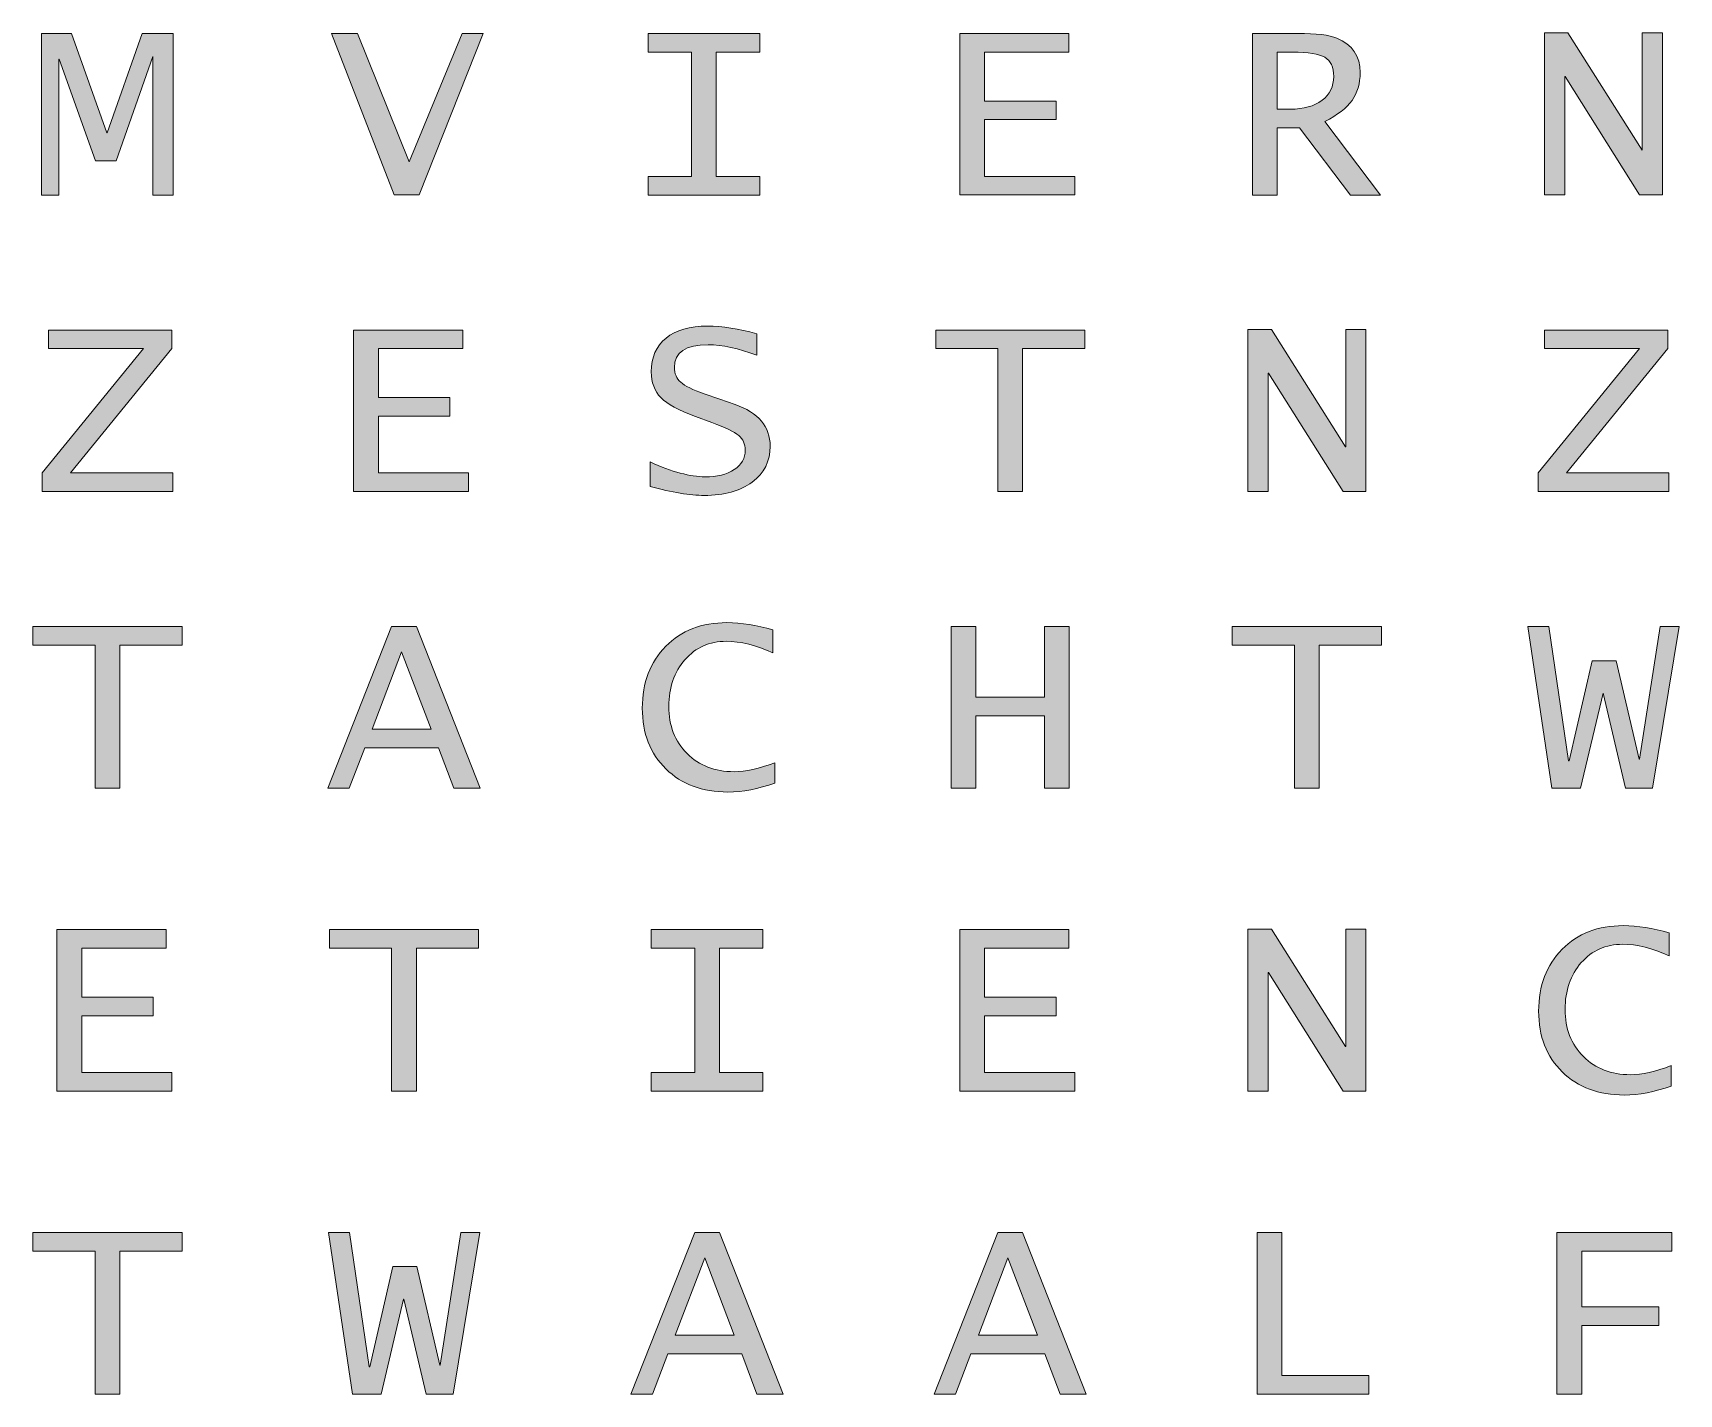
# Model space of a CAD drawing. Header units: inches. Extents: x 2.9 to 20.2, y -19.7 to -4.
# Drawn here: x 2.87 to 11.88, y -19.72 to -12.27 of the extents above; entities that cross this region are included whole.
import ezdxf

# ---------------------------------------------------------------- set-up
doc = ezdxf.new("R2010")
doc.units = ezdxf.units.IN
doc.header["$MEASUREMENT"] = 0
doc.layers.add('ClockLetters', color=7, linetype='Continuous')
doc.layers.add('DummyLetters', color=7, linetype='Continuous')

# ---------------------------------------------------------------- blocks, each defined once
blk = doc.blocks.new('block 39')
at = {"layer": 'ClockLetters', "true_color": 0xffffff}
h = blk.add_hatch(color=7, dxfattribs=at)
h.dxf.hatch_style = 2
h.paths.add_polyline_path([(4.8489, -13.1583), (4.5058, -12.2743), (4.6492, -12.2743), (4.9316, -12.9771), (5.2204, -12.2743), (5.336, -12.2743), (4.9853, -13.1583)])
at = {"layer": 'ClockLetters', "lineweight": 0}
blk.add_lwpolyline([(4.8489, -13.1583), (4.5058, -12.2743), (4.6492, -12.2743), (4.9316, -12.9771), (5.2204, -12.2743), (5.336, -12.2743), (4.9853, -13.1583), (4.8489, -13.1583)], dxfattribs=at)
blk = doc.blocks.new('block 40')
at = {"layer": 'ClockLetters', "true_color": 0xffffff}
h = blk.add_hatch(color=7, dxfattribs=at)
h.dxf.hatch_style = 2
h.paths.add_polyline_path([(6.2381, -13.1589), (6.2381, -13.0569), (6.4758, -13.0569), (6.4758, -12.3769), (6.2381, -12.3769), (6.2381, -12.2749), (6.8493, -12.2749), (6.8493, -12.3769), (6.6116, -12.3769), (6.6116, -13.0569), (6.8493, -13.0569), (6.8493, -13.1589)])
at = {"layer": 'ClockLetters', "lineweight": 0}
blk.add_lwpolyline([(6.2381, -13.1589), (6.2381, -13.0569), (6.4758, -13.0569), (6.4758, -12.3769), (6.2381, -12.3769), (6.2381, -12.2749), (6.8493, -12.2749), (6.8493, -12.3769), (6.6116, -12.3769), (6.6116, -13.0569), (6.8493, -13.0569), (6.8493, -13.1589), (6.2381, -13.1589)], dxfattribs=at)
blk = doc.blocks.new('block 41')
at = {"layer": 'ClockLetters', "true_color": 0xffffff}
h = blk.add_hatch(color=7, dxfattribs=at)
h.dxf.hatch_style = 2
h.paths.add_polyline_path([(7.9434, -13.1583), (7.9434, -12.2743), (8.5408, -12.2743), (8.5408, -12.3763), (8.0792, -12.3763), (8.0792, -12.6443), (8.4705, -12.6443), (8.4705, -12.7463), (8.0792, -12.7463), (8.0792, -13.0564), (8.5725, -13.0564), (8.5725, -13.1583)])
at = {"layer": 'ClockLetters', "lineweight": 0}
blk.add_lwpolyline([(7.9434, -13.1583), (7.9434, -12.2743), (8.5408, -12.2743), (8.5408, -12.3763), (8.0792, -12.3763), (8.0792, -12.6443), (8.4705, -12.6443), (8.4705, -12.7463), (8.0792, -12.7463), (8.0792, -13.0564), (8.5725, -13.0564), (8.5725, -13.1583), (7.9434, -13.1583)], dxfattribs=at)
blk = doc.blocks.new('block 42')
at = {"layer": 'ClockLetters', "true_color": 0xffffff}
h = blk.add_hatch(color=7, dxfattribs=at)
h.dxf.hatch_style = 2
edge = h.paths.add_edge_path()
edge.add_spline(control_points=[(9.5442, -13.1586), (9.5442, -13.1586), (9.5442, -12.2746), (9.5442, -12.2746), (9.5442, -12.2746), (9.7915, -12.2746), (9.7915, -12.2746), (9.8944, -12.2746), (9.9658, -12.2831), (10.0058, -12.3001), (10.0912, -12.3355), (10.134, -12.3979), (10.134, -12.4875), (10.134, -12.5491), (10.1191, -12.6004), (10.0894, -12.6415), (10.0598, -12.6826), (10.0102, -12.7209), (9.9407, -12.7562), (9.9407, -12.7562), (10.2459, -13.1586), (10.2459, -13.1586), (10.2459, -13.1586), (10.0816, -13.1586), (10.0816, -13.1586), (10.0816, -13.1586), (9.8025, -12.7907), (9.8025, -12.7907), (9.8025, -12.7907), (9.6799, -12.7907), (9.6799, -12.7907), (9.6799, -12.7907), (9.6799, -13.1586), (9.6799, -13.1586), (9.6799, -13.1586), (9.5442, -13.1586), (9.5442, -13.1586)], knot_values=[0, 0, 0, 0, 1, 1, 1, 2, 2, 2, 3, 3, 3, 4, 4, 4, 5, 5, 5, 6, 6, 6, 7, 7, 7, 8, 8, 8, 9, 9, 9, 10, 10, 10, 11, 11, 11, 12, 12, 12, 12], degree=3, periodic=1)
edge = h.paths.add_edge_path()
edge.add_spline(control_points=[(9.6799, -12.6887), (9.6799, -12.6887), (9.7515, -12.6887), (9.7515, -12.6887), (9.8246, -12.6887), (9.8825, -12.6726), (9.9252, -12.6404), (9.9679, -12.6082), (9.9893, -12.5646), (9.9893, -12.5098), (9.9893, -12.4588), (9.9732, -12.4238), (9.941, -12.4049), (9.9089, -12.386), (9.8496, -12.3766), (9.7633, -12.3766), (9.7633, -12.3766), (9.6799, -12.3766), (9.6799, -12.3766), (9.6799, -12.3766), (9.6799, -12.6887), (9.6799, -12.6887)], knot_values=[0, 0, 0, 0, 1, 1, 1, 2, 2, 2, 3, 3, 3, 4, 4, 4, 5, 5, 5, 6, 6, 6, 7, 7, 7, 7], degree=3, periodic=1)
at = {"layer": 'ClockLetters', "lineweight": 0}
for points, knots in [([(9.5442, -13.1586), (9.5442, -13.1586), (9.5442, -12.2746), (9.5442, -12.2746), (9.5442, -12.2746), (9.7915, -12.2746), (9.7915, -12.2746), (9.8944, -12.2746), (9.9658, -12.2831), (10.0058, -12.3001), (10.0912, -12.3355), (10.134, -12.3979), (10.134, -12.4875), (10.134, -12.5491), (10.1191, -12.6004), (10.0894, -12.6415), (10.0598, -12.6826), (10.0102, -12.7209), (9.9407, -12.7562), (9.9407, -12.7562), (10.2459, -13.1586), (10.2459, -13.1586), (10.2459, -13.1586), (10.0816, -13.1586), (10.0816, -13.1586), (10.0816, -13.1586), (9.8025, -12.7907), (9.8025, -12.7907), (9.8025, -12.7907), (9.6799, -12.7907), (9.6799, -12.7907), (9.6799, -12.7907), (9.6799, -13.1586), (9.6799, -13.1586), (9.6799, -13.1586), (9.5442, -13.1586), (9.5442, -13.1586)], [0, 0, 0, 0, 1, 1, 1, 2, 2, 2, 3, 3, 3, 4, 4, 4, 5, 5, 5, 6, 6, 6, 7, 7, 7, 8, 8, 8, 9, 9, 9, 10, 10, 10, 11, 11, 11, 12, 12, 12, 12]), ([(9.6799, -12.6887), (9.6799, -12.6887), (9.7515, -12.6887), (9.7515, -12.6887), (9.8246, -12.6887), (9.8825, -12.6726), (9.9252, -12.6404), (9.9679, -12.6082), (9.9893, -12.5646), (9.9893, -12.5098), (9.9893, -12.4588), (9.9732, -12.4238), (9.941, -12.4049), (9.9089, -12.386), (9.8496, -12.3766), (9.7633, -12.3766), (9.7633, -12.3766), (9.6799, -12.3766), (9.6799, -12.3766), (9.6799, -12.3766), (9.6799, -12.6887), (9.6799, -12.6887)], [0, 0, 0, 0, 1, 1, 1, 2, 2, 2, 3, 3, 3, 4, 4, 4, 5, 5, 5, 6, 6, 6, 7, 7, 7, 7])]:
    blk.add_open_spline(points, degree=3, knots=knots, dxfattribs=at)
blk = doc.blocks.new('block 43')
at = {"layer": 'ClockLetters', "true_color": 0xffffff}
h = blk.add_hatch(color=7, dxfattribs=at)
h.dxf.hatch_style = 2
h.paths.add_polyline_path([(2.9239, -14.7814), (2.9239, -14.6794), (3.4786, -13.9994), (2.9577, -13.9994), (2.9577, -13.8974), (3.6322, -13.8974), (3.6322, -13.9994), (3.0783, -14.6794), (3.6377, -14.6794), (3.6377, -14.7814)])
at = {"layer": 'ClockLetters', "lineweight": 0}
blk.add_lwpolyline([(2.9239, -14.7814), (2.9239, -14.6794), (3.4786, -13.9994), (2.9577, -13.9994), (2.9577, -13.8974), (3.6322, -13.8974), (3.6322, -13.9994), (3.0783, -14.6794), (3.6377, -14.6794), (3.6377, -14.7814), (2.9239, -14.7814)], dxfattribs=at)
blk = doc.blocks.new('block 44')
at = {"layer": 'ClockLetters', "true_color": 0xffffff}
h = blk.add_hatch(color=7, dxfattribs=at)
h.dxf.hatch_style = 2
h.paths.add_polyline_path([(4.6273, -14.7814), (4.6273, -13.8974), (5.2247, -13.8974), (5.2247, -13.9994), (4.7631, -13.9994), (4.7631, -14.2674), (5.1544, -14.2674), (5.1544, -14.3694), (4.7631, -14.3694), (4.7631, -14.6794), (5.2564, -14.6794), (5.2564, -14.7814)])
at = {"layer": 'ClockLetters', "lineweight": 0}
blk.add_lwpolyline([(4.6273, -14.7814), (4.6273, -13.8974), (5.2247, -13.8974), (5.2247, -13.9994), (4.7631, -13.9994), (4.7631, -14.2674), (5.1544, -14.2674), (5.1544, -14.3694), (4.7631, -14.3694), (4.7631, -14.6794), (5.2564, -14.6794), (5.2564, -14.7814), (4.6273, -14.7814)], dxfattribs=at)
blk = doc.blocks.new('block 45')
at = {"layer": 'ClockLetters', "true_color": 0xffffff}
h = blk.add_hatch(color=7, dxfattribs=at)
h.dxf.hatch_style = 2
edge = h.paths.add_edge_path()
edge.add_spline(control_points=[(6.8325, -13.918), (6.8325, -13.918), (6.8325, -14.0359), (6.8325, -14.0359), (6.7328, -13.9973), (6.6441, -13.978), (6.5665, -13.978), (6.4438, -13.978), (6.3825, -14.0193), (6.3825, -14.102), (6.3825, -14.1356), (6.394, -14.1625), (6.417, -14.183), (6.44, -14.2034), (6.4824, -14.2245), (6.5444, -14.246), (6.5444, -14.246), (6.6313, -14.2763), (6.6313, -14.2763), (6.6313, -14.2763), (6.7139, -14.3046), (6.7139, -14.3046), (6.8421, -14.3496), (6.9062, -14.4259), (6.9062, -14.5333), (6.9062, -14.6151), (6.8734, -14.6804), (6.808, -14.7294), (6.7425, -14.7783), (6.6549, -14.8027), (6.5451, -14.8027), (6.4689, -14.8027), (6.3704, -14.7864), (6.2495, -14.7538), (6.2495, -14.7538), (6.2495, -14.6195), (6.2495, -14.6195), (6.3699, -14.6737), (6.4698, -14.7008), (6.5493, -14.7008), (6.6163, -14.7008), (6.6698, -14.6876), (6.7098, -14.6612), (6.7498, -14.6348), (6.7698, -14.5993), (6.7698, -14.5547), (6.7698, -14.5207), (6.7579, -14.4939), (6.7343, -14.4741), (6.7106, -14.4543), (6.6618, -14.4309), (6.5878, -14.4038), (6.5878, -14.4038), (6.4969, -14.3707), (6.4969, -14.3707), (6.4064, -14.3372), (6.3436, -14.3028), (6.3085, -14.2674), (6.2733, -14.232), (6.2557, -14.1849), (6.2557, -14.1261), (6.2557, -14.0467), (6.2827, -13.9851), (6.3367, -13.9415), (6.3907, -13.8979), (6.4666, -13.876), (6.5644, -13.876), (6.6439, -13.876), (6.7332, -13.89), (6.8325, -13.918)], knot_values=[0, 0, 0, 0, 1, 1, 1, 2, 2, 2, 3, 3, 3, 4, 4, 4, 5, 5, 5, 6, 6, 6, 7, 7, 7, 8, 8, 8, 9, 9, 9, 10, 10, 10, 11, 11, 11, 12, 12, 12, 13, 13, 13, 14, 14, 14, 15, 15, 15, 16, 16, 16, 17, 17, 17, 18, 18, 18, 19, 19, 19, 20, 20, 20, 21, 21, 21, 22, 22, 22, 23, 23, 23, 23], degree=3, periodic=1)
at = {"layer": 'ClockLetters', "lineweight": 0}
blk.add_open_spline([(6.8325, -13.918), (6.8325, -13.918), (6.8325, -14.0359), (6.8325, -14.0359), (6.7328, -13.9973), (6.6441, -13.978), (6.5665, -13.978), (6.4438, -13.978), (6.3825, -14.0193), (6.3825, -14.102), (6.3825, -14.1356), (6.394, -14.1625), (6.417, -14.183), (6.44, -14.2034), (6.4824, -14.2245), (6.5444, -14.246), (6.5444, -14.246), (6.6313, -14.2763), (6.6313, -14.2763), (6.6313, -14.2763), (6.7139, -14.3046), (6.7139, -14.3046), (6.8421, -14.3496), (6.9062, -14.4259), (6.9062, -14.5333), (6.9062, -14.6151), (6.8734, -14.6804), (6.808, -14.7294), (6.7425, -14.7783), (6.6549, -14.8027), (6.5451, -14.8027), (6.4689, -14.8027), (6.3704, -14.7864), (6.2495, -14.7538), (6.2495, -14.7538), (6.2495, -14.6195), (6.2495, -14.6195), (6.3699, -14.6737), (6.4698, -14.7008), (6.5493, -14.7008), (6.6163, -14.7008), (6.6698, -14.6876), (6.7098, -14.6612), (6.7498, -14.6348), (6.7698, -14.5993), (6.7698, -14.5547), (6.7698, -14.5207), (6.7579, -14.4939), (6.7343, -14.4741), (6.7106, -14.4543), (6.6618, -14.4309), (6.5878, -14.4038), (6.5878, -14.4038), (6.4969, -14.3707), (6.4969, -14.3707), (6.4064, -14.3372), (6.3436, -14.3028), (6.3085, -14.2674), (6.2733, -14.232), (6.2557, -14.1849), (6.2557, -14.1261), (6.2557, -14.0467), (6.2827, -13.9851), (6.3367, -13.9415), (6.3907, -13.8979), (6.4666, -13.876), (6.5644, -13.876), (6.6439, -13.876), (6.7332, -13.89), (6.8325, -13.918)], degree=3, knots=[0, 0, 0, 0, 1, 1, 1, 2, 2, 2, 3, 3, 3, 4, 4, 4, 5, 5, 5, 6, 6, 6, 7, 7, 7, 8, 8, 8, 9, 9, 9, 10, 10, 10, 11, 11, 11, 12, 12, 12, 13, 13, 13, 14, 14, 14, 15, 15, 15, 16, 16, 16, 17, 17, 17, 18, 18, 18, 19, 19, 19, 20, 20, 20, 21, 21, 21, 22, 22, 22, 23, 23, 23, 23], dxfattribs=at)
blk = doc.blocks.new('block 46')
at = {"layer": 'ClockLetters', "true_color": 0xffffff}
h = blk.add_hatch(color=7, dxfattribs=at)
h.dxf.hatch_style = 2
h.paths.add_polyline_path([(11.1084, -14.7814), (11.1084, -14.6794), (11.663, -13.9994), (11.1421, -13.9994), (11.1421, -13.8974), (11.8167, -13.8974), (11.8167, -13.9994), (11.2627, -14.6794), (11.8222, -14.6794), (11.8222, -14.7814)])
at = {"layer": 'ClockLetters', "lineweight": 0}
blk.add_lwpolyline([(11.1084, -14.7814), (11.1084, -14.6794), (11.663, -13.9994), (11.1421, -13.9994), (11.1421, -13.8974), (11.8167, -13.8974), (11.8167, -13.9994), (11.2627, -14.6794), (11.8222, -14.6794), (11.8222, -14.7814), (11.1084, -14.7814)], dxfattribs=at)
blk = doc.blocks.new('block 51')
at = {"layer": 'ClockLetters', "true_color": 0xffffff}
h = blk.add_hatch(color=7, dxfattribs=at)
h.dxf.hatch_style = 2
h.paths.add_polyline_path([(4.4868, -16.4042), (4.8354, -15.5202), (4.9711, -15.5202), (5.3198, -16.4042), (5.1761, -16.4042), (5.0926, -16.183), (4.6886, -16.183), (4.6038, -16.4042)])
h.paths.add_polyline_path([(4.7293, -16.081), (5.052, -16.081), (4.8898, -15.6586)])
at = {"layer": 'ClockLetters', "lineweight": 0}
for points in [[(4.4868, -16.4042), (4.8354, -15.5202), (4.9711, -15.5202), (5.3198, -16.4042), (5.1761, -16.4042), (5.0926, -16.183), (4.6886, -16.183), (4.6038, -16.4042), (4.4868, -16.4042)], [(4.7293, -16.081), (5.052, -16.081), (4.8898, -15.6586), (4.7293, -16.081)]]:
    blk.add_lwpolyline(points, dxfattribs=at)
blk = doc.blocks.new('block 52')
at = {"layer": 'ClockLetters', "true_color": 0xffffff}
h = blk.add_hatch(color=7, dxfattribs=at)
h.dxf.hatch_style = 2
edge = h.paths.add_edge_path()
edge.add_spline(control_points=[(6.9324, -16.3766), (6.8414, -16.4092), (6.7557, -16.4255), (6.6754, -16.4255), (6.5348, -16.4255), (6.4216, -16.3834), (6.3357, -16.2991), (6.2498, -16.2148), (6.2068, -16.104), (6.2068, -15.9666), (6.2068, -15.8275), (6.2495, -15.7147), (6.335, -15.6283), (6.4204, -15.542), (6.532, -15.4988), (6.6698, -15.4988), (6.7479, -15.4988), (6.8315, -15.5121), (6.9206, -15.5388), (6.9206, -15.5388), (6.9206, -15.6635), (6.9206, -15.6635), (6.8297, -15.6217), (6.7447, -15.6008), (6.6657, -15.6008), (6.5743, -15.6008), (6.4991, -15.6343), (6.4401, -15.7014), (6.381, -15.7684), (6.3515, -15.8539), (6.3515, -15.9577), (6.3515, -16.0624), (6.3848, -16.1481), (6.4514, -16.2147), (6.518, -16.2813), (6.6037, -16.3146), (6.7084, -16.3146), (6.7718, -16.3146), (6.8465, -16.2981), (6.9324, -16.265), (6.9324, -16.265), (6.9324, -16.3766), (6.9324, -16.3766)], knot_values=[0, 0, 0, 0, 1, 1, 1, 2, 2, 2, 3, 3, 3, 4, 4, 4, 5, 5, 5, 6, 6, 6, 7, 7, 7, 8, 8, 8, 9, 9, 9, 10, 10, 10, 11, 11, 11, 12, 12, 12, 13, 13, 13, 14, 14, 14, 14], degree=3, periodic=1)
at = {"layer": 'ClockLetters', "lineweight": 0}
blk.add_open_spline([(6.9324, -16.3766), (6.8414, -16.4092), (6.7557, -16.4255), (6.6754, -16.4255), (6.5348, -16.4255), (6.4216, -16.3834), (6.3357, -16.2991), (6.2498, -16.2148), (6.2068, -16.104), (6.2068, -15.9666), (6.2068, -15.8275), (6.2495, -15.7147), (6.335, -15.6283), (6.4204, -15.542), (6.532, -15.4988), (6.6698, -15.4988), (6.7479, -15.4988), (6.8315, -15.5121), (6.9206, -15.5388), (6.9206, -15.5388), (6.9206, -15.6635), (6.9206, -15.6635), (6.8297, -15.6217), (6.7447, -15.6008), (6.6657, -15.6008), (6.5743, -15.6008), (6.4991, -15.6343), (6.4401, -15.7014), (6.381, -15.7684), (6.3515, -15.8539), (6.3515, -15.9577), (6.3515, -16.0624), (6.3848, -16.1481), (6.4514, -16.2147), (6.518, -16.2813), (6.6037, -16.3146), (6.7084, -16.3146), (6.7718, -16.3146), (6.8465, -16.2981), (6.9324, -16.265), (6.9324, -16.265), (6.9324, -16.3766), (6.9324, -16.3766)], degree=3, knots=[0, 0, 0, 0, 1, 1, 1, 2, 2, 2, 3, 3, 3, 4, 4, 4, 5, 5, 5, 6, 6, 6, 7, 7, 7, 8, 8, 8, 9, 9, 9, 10, 10, 10, 11, 11, 11, 12, 12, 12, 13, 13, 13, 14, 14, 14, 14], dxfattribs=at)
blk = doc.blocks.new('block 53')
at = {"layer": 'ClockLetters', "true_color": 0xffffff}
h = blk.add_hatch(color=7, dxfattribs=at)
h.dxf.hatch_style = 2
h.paths.add_polyline_path([(7.8966, -16.4042), (7.8966, -15.5202), (8.0323, -15.5202), (8.0323, -15.9067), (8.4064, -15.9067), (8.4064, -15.5202), (8.5422, -15.5202), (8.5422, -16.4042), (8.4064, -16.4042), (8.4064, -16.0087), (8.0323, -16.0087), (8.0323, -16.4042)])
at = {"layer": 'ClockLetters', "lineweight": 0}
blk.add_lwpolyline([(7.8966, -16.4042), (7.8966, -15.5202), (8.0323, -15.5202), (8.0323, -15.9067), (8.4064, -15.9067), (8.4064, -15.5202), (8.5422, -15.5202), (8.5422, -16.4042), (8.4064, -16.4042), (8.4064, -16.0087), (8.0323, -16.0087), (8.0323, -16.4042), (7.8966, -16.4042)], dxfattribs=at)
blk = doc.blocks.new('block 54')
at = {"layer": 'ClockLetters', "true_color": 0xffffff}
h = blk.add_hatch(color=7, dxfattribs=at)
h.dxf.hatch_style = 2
h.paths.add_polyline_path([(9.7743, -16.4042), (9.7743, -15.6221), (9.4346, -15.6221), (9.4346, -15.5202), (10.2504, -15.5202), (10.2504, -15.6221), (9.91, -15.6221), (9.91, -16.4042)])
at = {"layer": 'ClockLetters', "lineweight": 0}
blk.add_lwpolyline([(9.7743, -16.4042), (9.7743, -15.6221), (9.4346, -15.6221), (9.4346, -15.5202), (10.2504, -15.5202), (10.2504, -15.6221), (9.91, -15.6221), (9.91, -16.4042), (9.7743, -16.4042)], dxfattribs=at)
blk = doc.blocks.new('block 60')
at = {"layer": 'ClockLetters', "true_color": 0xffffff}
h = blk.add_hatch(color=7, dxfattribs=at)
h.dxf.hatch_style = 2
h.paths.add_polyline_path([(4.8354, -18.0622), (4.8354, -17.2802), (4.4957, -17.2802), (4.4957, -17.1782), (5.3115, -17.1782), (5.3115, -17.2802), (4.9711, -17.2802), (4.9711, -18.0622)])
at = {"layer": 'ClockLetters', "lineweight": 0}
blk.add_lwpolyline([(4.8354, -18.0622), (4.8354, -17.2802), (4.4957, -17.2802), (4.4957, -17.1782), (5.3115, -17.1782), (5.3115, -17.2802), (4.9711, -17.2802), (4.9711, -18.0622), (4.8354, -18.0622)], dxfattribs=at)
blk = doc.blocks.new('block 61')
at = {"layer": 'ClockLetters', "true_color": 0xffffff}
h = blk.add_hatch(color=7, dxfattribs=at)
h.dxf.hatch_style = 2
h.paths.add_polyline_path([(6.2557, -18.0622), (6.2557, -17.9602), (6.4935, -17.9602), (6.4935, -17.2802), (6.2557, -17.2802), (6.2557, -17.1782), (6.8669, -17.1782), (6.8669, -17.2802), (6.6292, -17.2802), (6.6292, -17.9602), (6.8669, -17.9602), (6.8669, -18.0622)])
at = {"layer": 'ClockLetters', "lineweight": 0}
blk.add_lwpolyline([(6.2557, -18.0622), (6.2557, -17.9602), (6.4935, -17.9602), (6.4935, -17.2802), (6.2557, -17.2802), (6.2557, -17.1782), (6.8669, -17.1782), (6.8669, -17.2802), (6.6292, -17.2802), (6.6292, -17.9602), (6.8669, -17.9602), (6.8669, -18.0622), (6.2557, -18.0622)], dxfattribs=at)
blk = doc.blocks.new('block 62')
at = {"layer": 'ClockLetters', "true_color": 0xffffff}
h = blk.add_hatch(color=7, dxfattribs=at)
h.dxf.hatch_style = 2
h.paths.add_polyline_path([(7.9434, -18.0622), (7.9434, -17.1782), (8.5408, -17.1782), (8.5408, -17.2802), (8.0792, -17.2802), (8.0792, -17.5482), (8.4705, -17.5482), (8.4705, -17.6502), (8.0792, -17.6502), (8.0792, -17.9602), (8.5725, -17.9602), (8.5725, -18.0622)])
at = {"layer": 'ClockLetters', "lineweight": 0}
blk.add_lwpolyline([(7.9434, -18.0622), (7.9434, -17.1782), (8.5408, -17.1782), (8.5408, -17.2802), (8.0792, -17.2802), (8.0792, -17.5482), (8.4705, -17.5482), (8.4705, -17.6502), (8.0792, -17.6502), (8.0792, -17.9602), (8.5725, -17.9602), (8.5725, -18.0622), (7.9434, -18.0622)], dxfattribs=at)
blk = doc.blocks.new('block 63')
at = {"layer": 'ClockLetters', "true_color": 0xffffff}
h = blk.add_hatch(color=7, dxfattribs=at)
h.dxf.hatch_style = 2
h.paths.add_polyline_path([(9.5194, -18.0622), (9.5194, -17.1755), (9.6482, -17.1755), (10.0533, -17.8178), (10.0547, -17.8178), (10.0547, -17.1755), (10.1656, -17.1755), (10.1656, -18.0622), (10.0403, -18.0622), (9.6323, -17.414), (9.6303, -17.414), (9.6303, -18.0622)])
at = {"layer": 'ClockLetters', "lineweight": 0}
blk.add_lwpolyline([(9.5194, -18.0622), (9.5194, -17.1755), (9.6482, -17.1755), (10.0533, -17.8178), (10.0547, -17.8178), (10.0547, -17.1755), (10.1656, -17.1755), (10.1656, -18.0622), (10.0403, -18.0622), (9.6323, -17.414), (9.6303, -17.414), (9.6303, -18.0622), (9.5194, -18.0622)], dxfattribs=at)
blk = doc.blocks.new('block 67')
at = {"layer": 'ClockLetters', "true_color": 0xffffff}
h = blk.add_hatch(color=7, dxfattribs=at)
h.dxf.hatch_style = 2
h.paths.add_polyline_path([(3.2126, -19.7203), (3.2126, -18.9382), (2.8729, -18.9382), (2.8729, -18.8363), (3.6887, -18.8363), (3.6887, -18.9382), (3.3484, -18.9382), (3.3484, -19.7203)])
at = {"layer": 'ClockLetters', "lineweight": 0}
blk.add_lwpolyline([(3.2126, -19.7203), (3.2126, -18.9382), (2.8729, -18.9382), (2.8729, -18.8363), (3.6887, -18.8363), (3.6887, -18.9382), (3.3484, -18.9382), (3.3484, -19.7203), (3.2126, -19.7203)], dxfattribs=at)
blk = doc.blocks.new('block 68')
at = {"layer": 'ClockLetters', "true_color": 0xffffff}
h = blk.add_hatch(color=7, dxfattribs=at)
h.dxf.hatch_style = 2
h.paths.add_polyline_path([(4.6211, -19.7203), (4.4895, -18.8363), (4.6053, -18.8363), (4.7128, -19.5708), (4.7152, -19.5708), (4.8423, -19.023), (4.9732, -19.023), (5.0986, -19.5625), (5.1003, -19.5625), (5.2137, -18.8363), (5.317, -18.8363), (5.1716, -19.7203), (5.0242, -19.7203), (4.9022, -19.2014), (4.9009, -19.2014), (4.7782, -19.7203)])
at = {"layer": 'ClockLetters', "lineweight": 0}
blk.add_lwpolyline([(4.6211, -19.7203), (4.4895, -18.8363), (4.6053, -18.8363), (4.7128, -19.5708), (4.7152, -19.5708), (4.8423, -19.023), (4.9732, -19.023), (5.0986, -19.5625), (5.1003, -19.5625), (5.2137, -18.8363), (5.317, -18.8363), (5.1716, -19.7203), (5.0242, -19.7203), (4.9022, -19.2014), (4.9009, -19.2014), (4.7782, -19.7203), (4.6211, -19.7203)], dxfattribs=at)
blk = doc.blocks.new('block 69')
at = {"layer": 'ClockLetters', "true_color": 0xffffff}
h = blk.add_hatch(color=7, dxfattribs=at)
h.dxf.hatch_style = 2
h.paths.add_polyline_path([(6.1448, -19.7203), (6.4935, -18.8363), (6.6292, -18.8363), (6.9778, -19.7203), (6.8341, -19.7203), (6.7507, -19.4991), (6.3467, -19.4991), (6.2618, -19.7203)])
h.paths.add_polyline_path([(6.3873, -19.3971), (6.7101, -19.3971), (6.5479, -18.9748)])
at = {"layer": 'ClockLetters', "lineweight": 0}
for points in [[(6.1448, -19.7203), (6.4935, -18.8363), (6.6292, -18.8363), (6.9778, -19.7203), (6.8341, -19.7203), (6.7507, -19.4991), (6.3467, -19.4991), (6.2618, -19.7203), (6.1448, -19.7203)], [(6.3873, -19.3971), (6.7101, -19.3971), (6.5479, -18.9748), (6.3873, -19.3971)]]:
    blk.add_lwpolyline(points, dxfattribs=at)
blk = doc.blocks.new('block 70')
at = {"layer": 'ClockLetters', "true_color": 0xffffff}
h = blk.add_hatch(color=7, dxfattribs=at)
h.dxf.hatch_style = 2
h.paths.add_polyline_path([(7.8029, -19.7203), (8.1515, -18.8363), (8.2872, -18.8363), (8.6359, -19.7203), (8.4922, -19.7203), (8.4088, -19.4991), (8.0047, -19.4991), (7.9199, -19.7203)])
h.paths.add_polyline_path([(8.0454, -19.3971), (8.3681, -19.3971), (8.2059, -18.9748)])
at = {"layer": 'ClockLetters', "lineweight": 0}
for points in [[(7.8029, -19.7203), (8.1515, -18.8363), (8.2872, -18.8363), (8.6359, -19.7203), (8.4922, -19.7203), (8.4088, -19.4991), (8.0047, -19.4991), (7.9199, -19.7203), (7.8029, -19.7203)], [(8.0454, -19.3971), (8.3681, -19.3971), (8.2059, -18.9748), (8.0454, -19.3971)]]:
    blk.add_lwpolyline(points, dxfattribs=at)
blk = doc.blocks.new('block 71')
at = {"layer": 'ClockLetters', "true_color": 0xffffff}
h = blk.add_hatch(color=7, dxfattribs=at)
h.dxf.hatch_style = 2
h.paths.add_polyline_path([(9.5703, -19.7203), (9.5703, -18.8363), (9.7061, -18.8363), (9.7061, -19.6183), (10.1822, -19.6183), (10.1822, -19.7203)])
at = {"layer": 'ClockLetters', "lineweight": 0}
blk.add_lwpolyline([(9.5703, -19.7203), (9.5703, -18.8363), (9.7061, -18.8363), (9.7061, -19.6183), (10.1822, -19.6183), (10.1822, -19.7203), (9.5703, -19.7203)], dxfattribs=at)
blk = doc.blocks.new('block 72')
at = {"layer": 'ClockLetters', "true_color": 0xffffff}
h = blk.add_hatch(color=7, dxfattribs=at)
h.dxf.hatch_style = 2
h.paths.add_polyline_path([(11.2103, -19.7203), (11.2103, -18.8363), (11.8394, -18.8363), (11.8394, -18.9382), (11.3461, -18.9382), (11.3461, -19.2428), (11.7671, -19.2428), (11.7671, -19.3448), (11.3461, -19.3448), (11.3461, -19.7203)])
at = {"layer": 'ClockLetters', "lineweight": 0}
blk.add_lwpolyline([(11.2103, -19.7203), (11.2103, -18.8363), (11.8394, -18.8363), (11.8394, -18.9382), (11.3461, -18.9382), (11.3461, -19.2428), (11.7671, -19.2428), (11.7671, -19.3448), (11.3461, -19.3448), (11.3461, -19.7203), (11.2103, -19.7203)], dxfattribs=at)
blk = doc.blocks.new('block 83')
at = {"layer": 'DummyLetters', "true_color": 0xffffff}
h = blk.add_hatch(color=7, dxfattribs=at)
h.dxf.hatch_style = 2
h.paths.add_polyline_path([(8.1515, -14.7814), (8.1515, -13.9994), (7.8118, -13.9994), (7.8118, -13.8974), (8.6276, -13.8974), (8.6276, -13.9994), (8.2872, -13.9994), (8.2872, -14.7814)])
at = {"layer": 'DummyLetters', "lineweight": 0}
blk.add_lwpolyline([(8.1515, -14.7814), (8.1515, -13.9994), (7.8118, -13.9994), (7.8118, -13.8974), (8.6276, -13.8974), (8.6276, -13.9994), (8.2872, -13.9994), (8.2872, -14.7814), (8.1515, -14.7814)], dxfattribs=at)
blk = doc.blocks.new('block 86')
at = {"layer": 'DummyLetters', "true_color": 0xffffff}
h = blk.add_hatch(color=7, dxfattribs=at)
h.dxf.hatch_style = 2
edge = h.paths.add_edge_path()
edge.add_spline(control_points=[(11.836, -18.0347), (11.745, -18.0673), (11.6593, -18.0836), (11.579, -18.0836), (11.4384, -18.0836), (11.3252, -18.0414), (11.2393, -17.9571), (11.1534, -17.8729), (11.1104, -17.7621), (11.1104, -17.6247), (11.1104, -17.4855), (11.1532, -17.3728), (11.2386, -17.2864), (11.324, -17.2001), (11.4356, -17.1569), (11.5735, -17.1569), (11.6515, -17.1569), (11.7351, -17.1702), (11.8243, -17.1968), (11.8243, -17.1968), (11.8243, -17.3215), (11.8243, -17.3215), (11.7333, -17.2797), (11.6483, -17.2588), (11.5693, -17.2588), (11.4779, -17.2588), (11.4027, -17.2924), (11.3437, -17.3594), (11.2846, -17.4265), (11.2551, -17.5119), (11.2551, -17.6157), (11.2551, -17.7205), (11.2884, -17.8061), (11.355, -17.8727), (11.4216, -17.9394), (11.5073, -17.9726), (11.612, -17.9726), (11.6754, -17.9726), (11.75, -17.9561), (11.836, -17.923), (11.836, -17.923), (11.836, -18.0347), (11.836, -18.0347)], knot_values=[0, 0, 0, 0, 1, 1, 1, 2, 2, 2, 3, 3, 3, 4, 4, 4, 5, 5, 5, 6, 6, 6, 7, 7, 7, 8, 8, 8, 9, 9, 9, 10, 10, 10, 11, 11, 11, 12, 12, 12, 13, 13, 13, 14, 14, 14, 14], degree=3, periodic=1)
at = {"layer": 'DummyLetters', "lineweight": 0}
blk.add_open_spline([(11.836, -18.0347), (11.745, -18.0673), (11.6593, -18.0836), (11.579, -18.0836), (11.4384, -18.0836), (11.3252, -18.0414), (11.2393, -17.9571), (11.1534, -17.8729), (11.1104, -17.7621), (11.1104, -17.6247), (11.1104, -17.4855), (11.1532, -17.3728), (11.2386, -17.2864), (11.324, -17.2001), (11.4356, -17.1569), (11.5735, -17.1569), (11.6515, -17.1569), (11.7351, -17.1702), (11.8243, -17.1968), (11.8243, -17.1968), (11.8243, -17.3215), (11.8243, -17.3215), (11.7333, -17.2797), (11.6483, -17.2588), (11.5693, -17.2588), (11.4779, -17.2588), (11.4027, -17.2924), (11.3437, -17.3594), (11.2846, -17.4265), (11.2551, -17.5119), (11.2551, -17.6157), (11.2551, -17.7205), (11.2884, -17.8061), (11.355, -17.8727), (11.4216, -17.9394), (11.5073, -17.9726), (11.612, -17.9726), (11.6754, -17.9726), (11.75, -17.9561), (11.836, -17.923), (11.836, -17.923), (11.836, -18.0347), (11.836, -18.0347)], degree=3, knots=[0, 0, 0, 0, 1, 1, 1, 2, 2, 2, 3, 3, 3, 4, 4, 4, 5, 5, 5, 6, 6, 6, 7, 7, 7, 8, 8, 8, 9, 9, 9, 10, 10, 10, 11, 11, 11, 12, 12, 12, 13, 13, 13, 14, 14, 14, 14], dxfattribs=at)
blk = doc.blocks.new('block 93')
at = {"layer": 'DummyLetters', "true_color": 0xffffff}
h = blk.add_hatch(color=7, dxfattribs=at)
h.dxf.hatch_style = 2
h.paths.add_polyline_path([(2.9205, -13.1586), (2.9205, -12.2746), (3.0838, -12.2746), (3.2781, -12.8189), (3.2795, -12.8189), (3.4703, -12.2746), (3.6405, -12.2746), (3.6405, -13.1586), (3.5296, -13.1586), (3.5296, -12.4), (3.5282, -12.4), (3.3291, -12.9719), (3.2147, -12.9719), (3.0162, -12.4158), (3.0149, -12.4158), (3.0149, -13.1586)])
at = {"layer": 'DummyLetters', "lineweight": 0}
blk.add_lwpolyline([(2.9205, -13.1586), (2.9205, -12.2746), (3.0838, -12.2746), (3.2781, -12.8189), (3.2795, -12.8189), (3.4703, -12.2746), (3.6405, -12.2746), (3.6405, -13.1586), (3.5296, -13.1586), (3.5296, -12.4), (3.5282, -12.4), (3.3291, -12.9719), (3.2147, -12.9719), (3.0162, -12.4158), (3.0149, -12.4158), (3.0149, -13.1586), (2.9205, -13.1586)], dxfattribs=at)
blk = doc.blocks.new('block 94')
at = {"layer": 'DummyLetters', "true_color": 0xffffff}
h = blk.add_hatch(color=7, dxfattribs=at)
h.dxf.hatch_style = 2
h.paths.add_polyline_path([(11.1421, -13.1583), (11.1421, -12.2716), (11.2709, -12.2716), (11.6761, -12.9139), (11.6775, -12.9139), (11.6775, -12.2716), (11.7884, -12.2716), (11.7884, -13.1583), (11.663, -13.1583), (11.2551, -12.5101), (11.2531, -12.5101), (11.2531, -13.1583)])
at = {"layer": 'DummyLetters', "lineweight": 0}
blk.add_lwpolyline([(11.1421, -13.1583), (11.1421, -12.2716), (11.2709, -12.2716), (11.6761, -12.9139), (11.6775, -12.9139), (11.6775, -12.2716), (11.7884, -12.2716), (11.7884, -13.1583), (11.663, -13.1583), (11.2551, -12.5101), (11.2531, -12.5101), (11.2531, -13.1583), (11.1421, -13.1583)], dxfattribs=at)
blk = doc.blocks.new('block 98')
at = {"layer": 'DummyLetters', "true_color": 0xffffff}
h = blk.add_hatch(color=7, dxfattribs=at)
h.dxf.hatch_style = 2
h.paths.add_polyline_path([(3.0045, -18.0622), (3.0045, -17.1782), (3.6019, -17.1782), (3.6019, -17.2802), (3.1403, -17.2802), (3.1403, -17.5482), (3.5316, -17.5482), (3.5316, -17.6502), (3.1403, -17.6502), (3.1403, -17.9602), (3.6336, -17.9602), (3.6336, -18.0622)])
at = {"layer": 'DummyLetters', "lineweight": 0}
blk.add_lwpolyline([(3.0045, -18.0622), (3.0045, -17.1782), (3.6019, -17.1782), (3.6019, -17.2802), (3.1403, -17.2802), (3.1403, -17.5482), (3.5316, -17.5482), (3.5316, -17.6502), (3.1403, -17.6502), (3.1403, -17.9602), (3.6336, -17.9602), (3.6336, -18.0622), (3.0045, -18.0622)], dxfattribs=at)
blk = doc.blocks.new('block 99')
at = {"layer": 'DummyLetters', "true_color": 0xffffff}
h = blk.add_hatch(color=7, dxfattribs=at)
h.dxf.hatch_style = 2
h.paths.add_polyline_path([(11.1828, -16.4042), (11.0512, -15.5202), (11.1669, -15.5202), (11.2744, -16.2546), (11.2768, -16.2546), (11.404, -15.7069), (11.5349, -15.7069), (11.6603, -16.2464), (11.662, -16.2464), (11.7753, -15.5202), (11.8787, -15.5202), (11.7333, -16.4042), (11.5859, -16.4042), (11.4639, -15.8853), (11.4625, -15.8853), (11.3399, -16.4042)])
at = {"layer": 'DummyLetters', "lineweight": 0}
blk.add_lwpolyline([(11.1828, -16.4042), (11.0512, -15.5202), (11.1669, -15.5202), (11.2744, -16.2546), (11.2768, -16.2546), (11.404, -15.7069), (11.5349, -15.7069), (11.6603, -16.2464), (11.662, -16.2464), (11.7753, -15.5202), (11.8787, -15.5202), (11.7333, -16.4042), (11.5859, -16.4042), (11.4639, -15.8853), (11.4625, -15.8853), (11.3399, -16.4042), (11.1828, -16.4042)], dxfattribs=at)
blk = doc.blocks.new('block 103')
at = {"layer": 'DummyLetters', "true_color": 0xffffff}
h = blk.add_hatch(color=7, dxfattribs=at)
h.dxf.hatch_style = 2
h.paths.add_polyline_path([(9.5194, -14.7814), (9.5194, -13.8946), (9.6482, -13.8946), (10.0533, -14.5369), (10.0547, -14.5369), (10.0547, -13.8946), (10.1656, -13.8946), (10.1656, -14.7814), (10.0403, -14.7814), (9.6323, -14.1331), (9.6303, -14.1331), (9.6303, -14.7814)])
at = {"layer": 'DummyLetters', "lineweight": 0}
blk.add_lwpolyline([(9.5194, -14.7814), (9.5194, -13.8946), (9.6482, -13.8946), (10.0533, -14.5369), (10.0547, -14.5369), (10.0547, -13.8946), (10.1656, -13.8946), (10.1656, -14.7814), (10.0403, -14.7814), (9.6323, -14.1331), (9.6303, -14.1331), (9.6303, -14.7814), (9.5194, -14.7814)], dxfattribs=at)
blk = doc.blocks.new('block 106')
at = {"layer": 'DummyLetters', "true_color": 0xffffff}
h = blk.add_hatch(color=7, dxfattribs=at)
h.dxf.hatch_style = 2
h.paths.add_polyline_path([(3.2126, -16.4042), (3.2126, -15.6221), (2.8729, -15.6221), (2.8729, -15.5202), (3.6887, -15.5202), (3.6887, -15.6221), (3.3484, -15.6221), (3.3484, -16.4042)])
at = {"layer": 'DummyLetters', "lineweight": 0}
blk.add_lwpolyline([(3.2126, -16.4042), (3.2126, -15.6221), (2.8729, -15.6221), (2.8729, -15.5202), (3.6887, -15.5202), (3.6887, -15.6221), (3.3484, -15.6221), (3.3484, -16.4042), (3.2126, -16.4042)], dxfattribs=at)

msp = doc.modelspace()

# ---------------------------------------------------------------- block references
at = {"layer": 'ClockLetters'}
for name in ['block 39', 'block 40', 'block 41', 'block 42', 'block 43', 'block 44', 'block 45', 'block 46', 'block 51', 'block 52', 'block 53', 'block 54', 'block 60', 'block 61', 'block 62', 'block 63', 'block 67', 'block 68', 'block 69', 'block 70', 'block 71', 'block 72']:
    msp.add_blockref(name, (0, 0), dxfattribs=at)
at = {"layer": 'DummyLetters'}
for name in ['block 93', 'block 94', 'block 83', 'block 103', 'block 106', 'block 99', 'block 98', 'block 86']:
    msp.add_blockref(name, (0, 0), dxfattribs=at)

doc.saveas('drawing.dxf')
